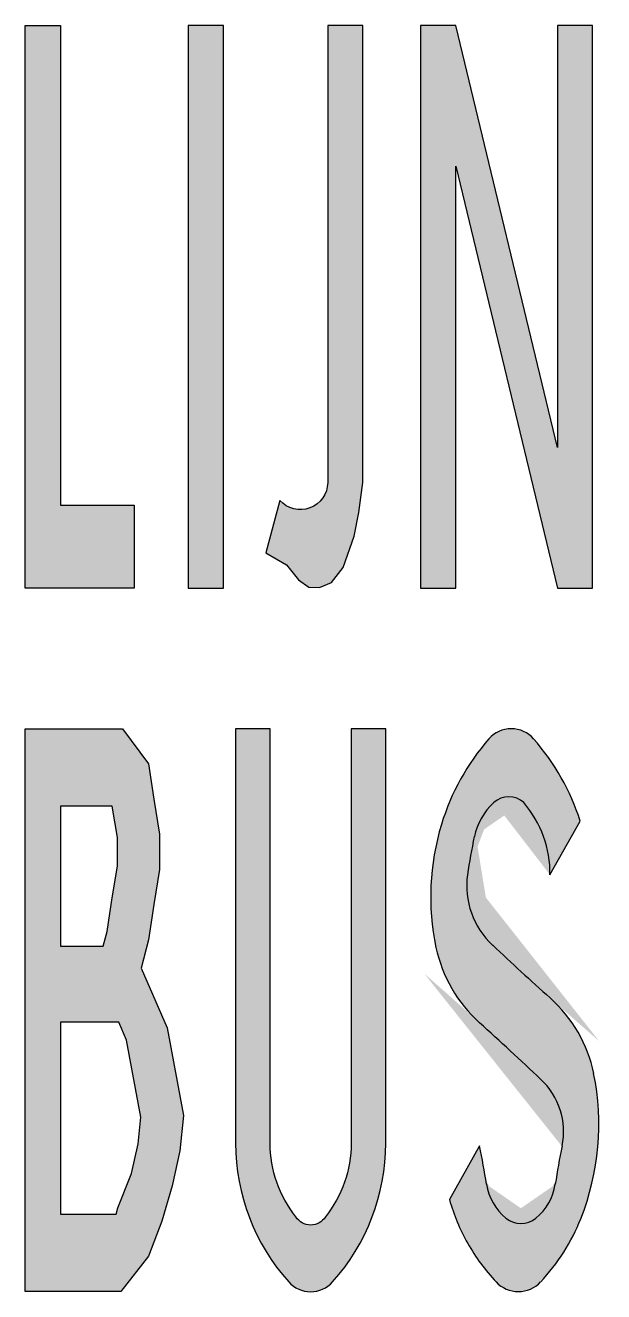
# Model space of a CAD drawing. Header units: metres. Extents: x -0.81 to 0.84, y -1.8 to 1.8.
import ezdxf

# ---------------------------------------------------------------- set-up
doc = ezdxf.new("R2010")
doc.units = ezdxf.units.M
doc.header["$LTSCALE"] = 0.2

msp = doc.modelspace()

# ---------------------------------------------------------------- hatches: boundary and pattern name
at = {"true_color": 0xfaf528}
h = msp.add_hatch(color=2, dxfattribs=at)
h.dxf.hatch_style = 1
h.paths.add_polyline_path([(-0.7065, 0.4364), (-0.7065, 1.8003), (-0.8065, 1.8003), (-0.8065, 0.2003), (-0.4969, 0.2003), (-0.4969, 0.4364)])
h = msp.add_hatch(color=2, dxfattribs=at)
h.dxf.hatch_style = 1
h.paths.add_polyline_path([(-0.3431, 0.2003), (-0.2431, 0.2003), (-0.2431, 1.8003), (-0.3431, 1.8003)])
h = msp.add_hatch(color=2, dxfattribs=at)
h.dxf.hatch_style = 1
h.paths.add_polyline_path([(0.1288, 0.3477), (0.142, 0.4151), (0.1533, 0.5003), (0.1533, 1.8003), (0.0533, 1.8003), (0.0533, 0.5003, -0.685922), (-0.0828, 0.4495), (-0.1229, 0.3003), (-0.0641, 0.266), (-0.03, 0.2239), (-0.0005, 0.2031), (0.0304, 0.2018), (0.0639, 0.2157), (0.0978, 0.2583)])
h = msp.add_hatch(color=2, dxfattribs=at)
h.dxf.hatch_style = 1
h.paths.add_polyline_path([(0.4173, 1.4003), (0.7065, 0.2003), (0.8065, 0.2003), (0.8065, 1.8003), (0.7065, 1.8003), (0.7065, 0.6003), (0.4173, 1.8003), (0.3173, 1.8003), (0.3173, 0.2003), (0.4173, 0.2003)])
h = msp.add_hatch(color=2, dxfattribs=at)
h.dxf.hatch_style = 1
h.paths.add_polyline_path([(-0.4565, -0.7997), (-0.4409, -0.6997), (-0.4248, -0.5997), (-0.4248, -0.4997), (-0.4409, -0.3997), (-0.4565, -0.2997), (-0.5302, -0.1997), (-0.8065, -0.1997), (-0.8065, -1.7997), (-0.5353, -1.7997), (-0.4565, -1.6997), (-0.4187, -1.5997), (-0.3892, -1.4997), (-0.3671, -1.3997), (-0.3565, -1.2997), (-0.4031, -1.0497), (-0.4766, -0.8808)])
h.paths.add_polyline_path([(-0.5847, -0.8184), (-0.7065, -0.8184), (-0.7065, -0.4197), (-0.5592, -0.4197), (-0.5448, -0.5092), (-0.5448, -0.5901), (-0.5594, -0.6809), (-0.5742, -0.776)], flags=16)
h.paths.add_polyline_path([(-0.5407, -1.0341), (-0.5185, -1.085), (-0.4777, -1.3044), (-0.4857, -1.3803), (-0.5043, -1.4642), (-0.5432, -1.5615), (-0.5482, -1.5797), (-0.7065, -1.5797), (-0.7065, -1.0341)], flags=16)
h = msp.add_hatch(color=2, dxfattribs=at)
h.dxf.hatch_style = 1
h.paths.add_polyline_path([(0.1201, -1.3785, -0.168784), (0.0467, -1.5877, -0.557375), (-0.0368, -1.5877, -0.168784), (-0.1103, -1.3785), (-0.1103, -0.1997), (-0.2085, -0.1997), (-0.2085, -1.3785, 0.185168), (-0.0574, -1.7726, 0.445624), (0.0672, -1.7726, 0.185168), (0.2184, -1.3785), (0.2184, -0.1997), (0.1201, -0.1997)])
h = msp.add_hatch(color=2, dxfattribs=at)
h.dxf.hatch_style = 1
edge = h.paths.add_edge_path()
edge.add_ellipse((0.5682, -0.4523), major_axis=(0.0614, 0), ratio=0.963855, start_angle=46.1905, end_angle=133.8095, ccw=False)
edge.add_ellipse((0.3615, -0.6092), major_axis=(0.324, 0), ratio=0.963855, start_angle=-1.0445, end_angle=39.7203, ccw=False)
edge.add_line((0.6854, -0.6149), (0.7714, -0.4625))
edge.add_ellipse((0.0979, -0.6647), major_axis=(0.7055, 0), ratio=0.963855, start_angle=17.3037, end_angle=39.9387)
edge.add_ellipse((0.5754, -0.2794), major_axis=(-0.0827, 0), ratio=0.963855, start_angle=219.9387, end_angle=320.0613)
edge.add_ellipse((1.0496, -0.6621), major_axis=(0.7012, 0), ratio=0.963855, start_angle=140.0613, end_angle=163.6316)
edge.add_ellipse((1.1013, -0.6767), major_axis=(-0.7551, 0), ratio=0.963855, start_angle=-16.3684, end_angle=11.4584)
edge.add_ellipse((0.7726, -0.7409), major_axis=(0.4197, 0), ratio=0.963855, start_angle=191.4584, end_angle=226.8312)
edge.add_ellipse((-7.4915, -9.2324), major_axis=(-11.6596, 0), ratio=0.963855, start_angle=225.65154, end_angle=226.83116, ccw=False)
edge.add_ellipse((0.5072, -1.3454), major_axis=(0.2169, 0), ratio=0.963855, start_angle=-11.18, end_angle=45.6515, ccw=False)
edge.add_ellipse((2.9814, -1.8168), major_axis=(2.3052, 0), ratio=0.963855, start_angle=168.82, end_angle=171.6649)
edge.add_ellipse((0.5395, -1.4719), major_axis=(0.1628, 0), ratio=0.963855, start_angle=-49.5014, end_angle=-8.3351, ccw=False)
edge.add_ellipse((0.6027, -1.5432), major_axis=(-0.0655, 0), ratio=0.963855, start_angle=49.5014, end_angle=130.4986, ccw=False)
edge.add_ellipse((0.6659, -1.4719), major_axis=(-0.1628, 0), ratio=0.963855, start_angle=8.3351, end_angle=49.5014, ccw=False)
edge.add_ellipse((-1.776, -1.8168), major_axis=(-2.3052, 0), ratio=0.963855, start_angle=188.3351, end_angle=191.18)
edge.add_line((0.4854, -1.386), (0.3995, -1.5384))
edge.add_ellipse((0.9783, -1.386), major_axis=(-0.6, 0), ratio=0.963855, start_angle=15.2802, end_angle=28.6212)
edge.add_ellipse((0.9783, -1.386), major_axis=(-0.6, 0), ratio=0.963855, start_angle=28.6212, end_angle=41.9622)
edge.add_ellipse((0.5955, -1.7177), major_axis=(-0.0853, 0), ratio=0.963855, start_angle=41.9622, end_angle=138.0378)
edge.add_ellipse((0.2128, -1.386), major_axis=(0.6, 0), ratio=0.963855, start_angle=-41.9622, end_angle=-20.9811)
edge.add_ellipse((0.0482, -1.3251), major_axis=(0.7762, 0), ratio=0.963855, start_angle=-20.9811, end_angle=11.2202)
edge.add_ellipse((0.4033, -1.2573), major_axis=(0.4143, 0), ratio=0.963855, start_angle=11.2202, end_angle=47.0693)
edge.add_ellipse((7.7197, 6.3234), major_axis=(-10.3275, 0), ratio=0.963855, start_angle=45.82206, end_angle=47.06928, ccw=False)
edge.add_ellipse((0.6924, -0.6471), major_axis=(-0.2438, 0), ratio=0.963855, start_angle=-7.8691, end_angle=45.8221, ccw=False)
edge.add_ellipse((2.171, -0.844), major_axis=(1.7365, 0), ratio=0.963855, start_angle=168.3539, end_angle=172.1309, ccw=False)
edge.add_ellipse((0.6591, -0.5437), major_axis=(0.1927, 0), ratio=0.963855, start_angle=133.8095, end_angle=168.3539, ccw=False)

# ---------------------------------------------------------------- linework, layer by layer
at = {"color": 2, "true_color": 0xfaf528}
msp.add_line((0.4854, -1.386), (0.3995, -1.5384), dxfattribs=at)
at = {"color": 2, "true_color": 0xfaf528, "flags": 128}
for points in [[(-0.8065, 0.2003), (-0.8065, 1.8003), (-0.7065, 1.8003), (-0.7065, 0.4364), (-0.4969, 0.4364), (-0.4969, 0.2003)], [(-0.3431, 0.2003), (-0.2431, 0.2003), (-0.2431, 1.8003), (-0.3431, 1.8003)], [(0.4173, 1.4003), (0.7065, 0.2003), (0.8065, 0.2003), (0.8065, 1.8003), (0.7065, 1.8003), (0.7065, 0.6003), (0.4173, 1.8003), (0.3173, 1.8003), (0.3173, 0.2003), (0.4173, 0.2003)], [(-0.5592, -0.4197), (-0.7065, -0.4197), (-0.7065, -0.8184), (-0.5847, -0.8184), (-0.5742, -0.776), (-0.5594, -0.6809), (-0.5448, -0.5901), (-0.5448, -0.5092)], [(-0.7065, -1.5797), (-0.5482, -1.5797), (-0.5432, -1.5615), (-0.5043, -1.4642), (-0.4857, -1.3803), (-0.4777, -1.3044), (-0.5185, -1.085), (-0.5407, -1.0341), (-0.7065, -1.0341)]]:
    msp.add_lwpolyline(points, close=True, dxfattribs=at)
for points in [[(-0.0828, 0.4495), (-0.1229, 0.3003), (-0.0641, 0.266), (-0.03, 0.2239), (-0.0005, 0.2031), (0.0304, 0.2018), (0.0639, 0.2157), (0.0978, 0.2583), (0.1288, 0.3477), (0.142, 0.4151), (0.1533, 0.5003), (0.1533, 1.8003), (0.0533, 1.8003), (0.0533, 0.5003, -0.685922)], [(0.2184, -1.3785), (0.2184, -0.1997), (0.1201, -0.1997), (0.1201, -1.3785, -0.168784), (0.0467, -1.5877, -0.557375), (-0.0368, -1.5877, -0.168784), (-0.1103, -1.3785), (-0.1103, -0.1997), (-0.2085, -0.1997), (-0.2085, -1.3785, 0.185168), (-0.0574, -1.7726, 0.445624), (0.0672, -1.7726, 0.185168)]]:
    msp.add_lwpolyline(points, format="xyb", close=True, dxfattribs=at)
for points in [[(-0.8065, -1.7997), (-0.8065, -0.1997), (-0.5302, -0.1997), (-0.4565, -0.2997), (-0.4409, -0.3997), (-0.4248, -0.4997), (-0.4248, -0.5997), (-0.4409, -0.6997), (-0.4565, -0.7997), (-0.4766, -0.8808), (-0.4031, -1.0497), (-0.3565, -1.2997), (-0.3671, -1.3997), (-0.3892, -1.4997), (-0.4187, -1.5997), (-0.4565, -1.6997), (-0.5353, -1.7997), (-0.5353, -1.7997), (-0.8065, -1.7997)], [(0.6854, -0.6149), (0.6854, -0.6149), (0.7714, -0.4625)]]:
    msp.add_lwpolyline(points, dxfattribs=at)
at = {"color": 2, "true_color": 0xfaf528}
for centre, major_axis, start_param, end_param in [((0.5754, -0.2794), (-0.0827, 0), 3.838654, 5.586124), ((1.0496, -0.6621), (0.7012, 0), 2.444531, 2.855911), ((0.0979, -0.6647), (0.7055, 0), 0.302007, 0.697061), ((0.5682, -0.4523), (0.0614, 0), 0.806176, 2.335417), ((0.6591, -0.5437), (0.1927, 0), 2.335417, 2.938331), ((0.3615, -0.6092), (0.324, 0), -0.01823, 0.69325), ((1.1013, -0.6767), (-0.7551, 0), -0.285682, 0.199986), ((2.171, -0.844), (1.7365, 0), 2.938331, 3.004251), ((0.6924, -0.6471), (-0.2438, 0), -0.137342, 0.799746), ((0.7726, -0.7409), (0.4197, 0), 3.341579, 3.958951), ((7.7197, 6.3234), (-10.3275, 0), 0.799746, 0.821514), ((0.4033, -1.2573), (0.4143, 0), 0.19583, 0.821514), ((-7.4915, -9.2324), (-11.6596, 0), 3.938362, 3.958951), ((0.0482, -1.3251), (0.7762, 0), -0.366189, 0.19583), ((0.5072, -1.3454), (0.2169, 0), -0.195129, 0.79677), ((-1.776, -1.8168), (-2.3052, 0), 3.287068, 3.336721), ((2.9814, -1.8168), (2.3052, 0), 2.946464, 2.996118), ((0.6659, -1.4719), (-0.1628, 0), 0.145475, 0.863963), ((0.5395, -1.4719), (0.1628, 0), -0.863963, -0.145475), ((0.9783, -1.386), (-0.6, 0), 0.26669, 0.499534), ((0.6027, -1.5432), (-0.0655, 0), 0.863963, 2.27763), ((0.2128, -1.386), (0.6, 0), -0.732378, -0.366189), ((0.9783, -1.386), (-0.6, 0), 0.499534, 0.732378), ((0.5955, -1.7177), (-0.0853, 0), 0.732378, 2.409214)]:
    msp.add_ellipse(centre, major_axis=major_axis, ratio=0.963855, start_param=start_param, end_param=end_param, dxfattribs=at)

doc.saveas('drawing.dxf')
